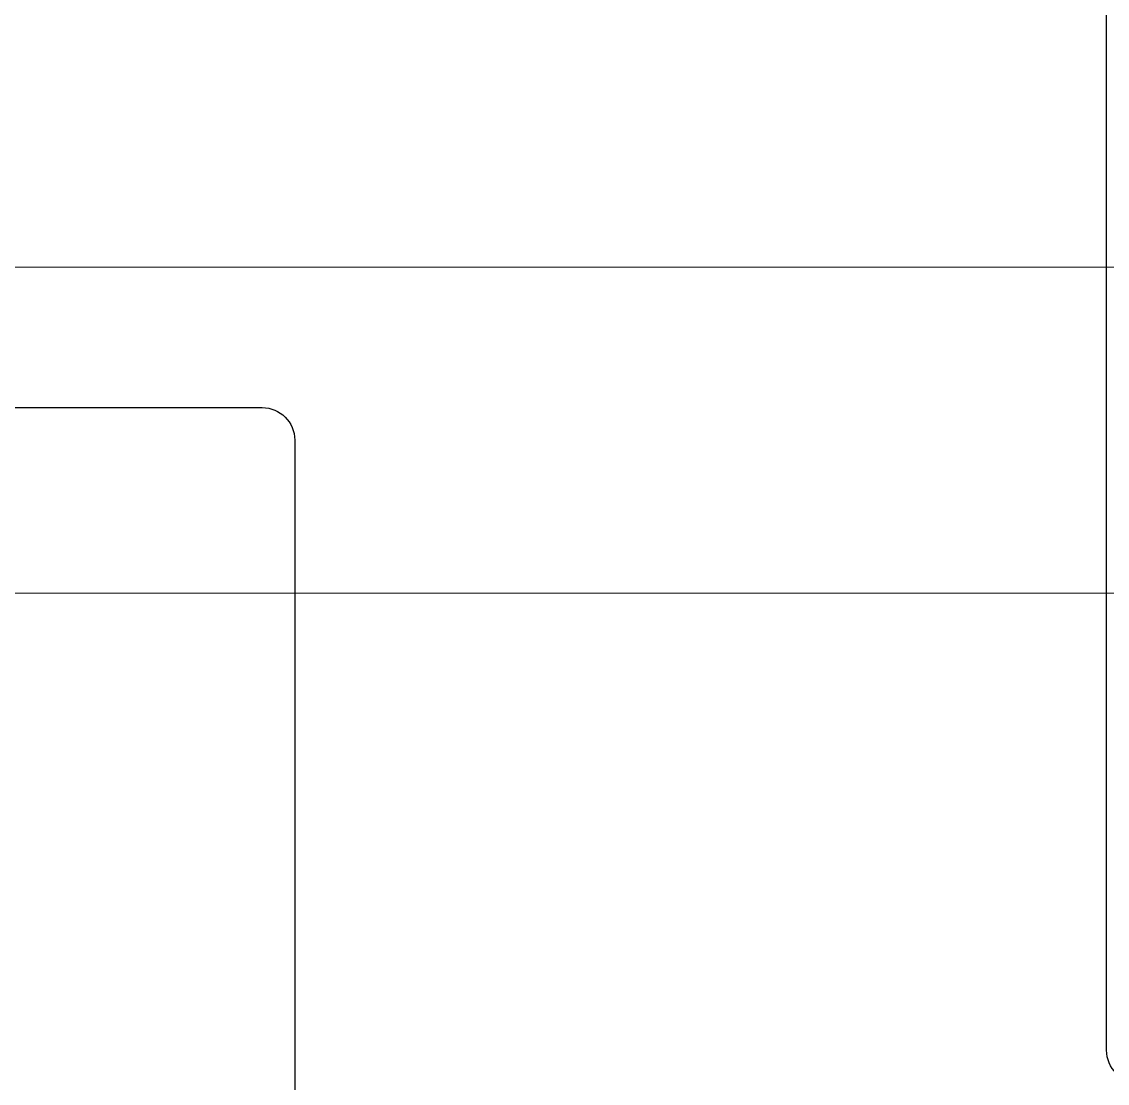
# Model space of a CAD drawing. Extents: x -82 to 113, y -82 to 93.
# Drawn here: x -3.1801 to -2.8469, y 70.0639 to 70.3897 of the extents above; entities that cross this region are included whole.
import ezdxf

# ---------------------------------------------------------------- set-up
doc = ezdxf.new("R2010")
doc.units = 0
doc.header["$MEASUREMENT"] = 0
doc.layers.get('0').update_dxf_attribs({"linetype": 'CONTINUOUS'})
doc.layers.add('VENT', color=5, linetype='CONTINUOUS')

# ---------------------------------------------------------------- blocks, each defined once
blk = doc.blocks.new('hdgh')
at = {"color": 7, "linetype": 'Continuous', "lineweight": 15}
for p, q in [((0.10011, -0.22468), (2.2757, -0.22468)), ((2.2757, -0.32468), (0.00011, -0.32468))]:
    blk.add_line(p, q, dxfattribs=at)
blk = doc.blocks.new('3204-1_Sash_Component')
blk.add_line((1.52668, 2.21445), (0.52476, 2.21445))
blk.add_arc((1.52668, 2.20445), 0.01, 0, 90)
blk = doc.blocks.new('3204-2_Sash_Component')
for p, q in [((-0.77063, 3.2823), (-0.77063, 3.1608)), ((-0.76063, 3.1508), (-0.0485, 3.1508))]:
    blk.add_line(p, q)
blk.add_arc((-0.76063, 3.1608), 0.01, 180, 270)
blk = doc.blocks.new('3204_Sash_Yoke_Assembly')
for name, p in [('3204-1_Sash_Component', (0, 0)), ('3204-2_Sash_Component', (2.10004, -0.68709))]:
    blk.add_blockref(name, p)

msp = doc.modelspace()

# ---------------------------------------------------------------- block references
at = {"rotation": 359.9999338263835}
msp.add_blockref('hdgh', (-3.45021, 70.53905), dxfattribs=at)
at = {"layer": 'VENT', "xscale": -1, "rotation": 89.99993382638357}
msp.add_blockref('3204_Sash_Yoke_Assembly', (-0.6326, 71.60072), dxfattribs=at)

doc.saveas('drawing.dxf')
